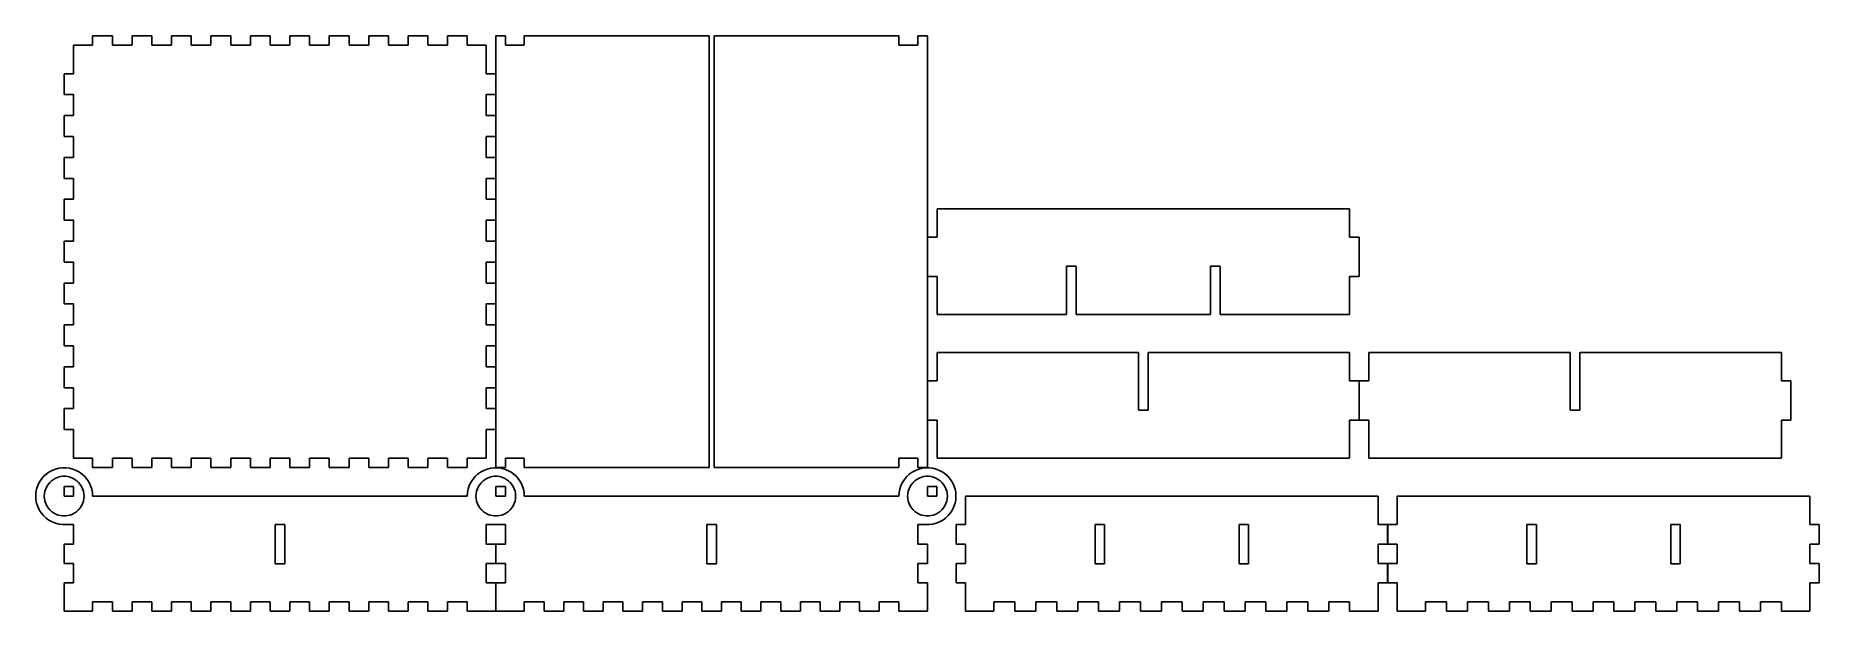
# Model space of a CAD drawing. Header units: metres. Extents: x -10 to 610, y 0 to 200.
import ezdxf

# ---------------------------------------------------------------- set-up
doc = ezdxf.new("R2010")
doc.units = ezdxf.units.M

msp = doc.modelspace()

# ---------------------------------------------------------------- linework, layer by layer
for p, q in [((16.7526, 199.91), (9.90001, 199.91)), ((9.90001, 199.91), (9.90001, 196.61)), ((16.7526, 196.61), (16.7526, 199.91)), ((30.4579, 199.91), (23.6053, 199.91)), ((23.6053, 199.91), (23.6053, 196.61)), ((30.4579, 196.61), (30.4579, 199.91)), ((44.1632, 199.91), (37.3105, 199.91)), ((37.3105, 199.91), (37.3105, 196.61)), ((44.1632, 196.61), (44.1632, 199.91)), ((57.8684, 199.91), (51.0158, 199.91)), ((51.0158, 199.91), (51.0158, 196.61)), ((57.8684, 196.61), (57.8684, 199.91)), ((71.5737, 199.91), (64.7211, 199.91)), ((64.7211, 199.91), (64.7211, 196.61)), ((71.5737, 196.61), (71.5737, 199.91)), ((85.279, 199.91), (78.4263, 199.91)), ((78.4263, 199.91), (78.4263, 196.61)), ((85.279, 196.61), (85.279, 199.91)), ((98.9842, 199.91), (92.1316, 199.91)), ((92.1316, 199.91), (92.1316, 196.61)), ((98.9842, 196.61), (98.9842, 199.91)), ((112.689, 199.91), (105.837, 199.91)), ((105.837, 199.91), (105.837, 196.61)), ((112.689, 196.61), (112.689, 199.91)), ((126.395, 199.91), (119.542, 199.91)), ((119.542, 199.91), (119.542, 196.61)), ((126.395, 196.61), (126.395, 199.91)), ((140.1, 199.91), (133.247, 199.91)), ((133.247, 199.91), (133.247, 196.61)), ((140.1, 196.61), (140.1, 199.91)), ((153.31, 199.91), (150.01, 199.91)), ((150.01, 199.91), (150.01, 49.91)), ((153.31, 196.62), (153.31, 199.91)), ((224.185, 199.91), (159.91, 199.91)), ((159.91, 199.91), (159.91, 196.62)), ((224.185, 49.91), (224.185, 199.91)), ((290.11, 199.91), (225.835, 199.91)), ((225.835, 199.91), (225.835, 49.91)), ((290.11, 196.62), (290.11, 199.91)), ((300.01, 199.91), (296.71, 199.91)), ((296.71, 199.91), (296.71, 196.62)), ((300.01, 49.91), (300.01, 199.91)), ((9.90001, 196.61), (3.29997, 196.61)), ((3.29997, 196.61), (3.29997, 186.71)), ((23.6053, 196.61), (16.7526, 196.61)), ((37.3105, 196.61), (30.4579, 196.61)), ((51.0158, 196.61), (44.1632, 196.61)), ((64.7211, 196.61), (57.8684, 196.61)), ((78.4263, 196.61), (71.5737, 196.61)), ((92.1316, 196.61), (85.279, 196.61)), ((105.837, 196.61), (98.9842, 196.61)), ((119.542, 196.61), (112.689, 196.61)), ((133.247, 196.61), (126.395, 196.61)), ((146.7, 196.61), (140.1, 196.61)), ((146.7, 186.71), (146.7, 196.61)), ((159.91, 196.62), (153.31, 196.62)), ((296.71, 196.62), (290.11, 196.62)), ((3.29997, 186.71), (0, 186.71)), ((0, 186.71), (0, 179.439)), ((150, 186.71), (146.7, 186.71)), ((150, 179.439), (150, 186.71)), ((0, 179.439), (3.29997, 179.439)), ((3.29997, 179.439), (3.29997, 172.169)), ((146.7, 172.169), (146.7, 179.439)), ((146.7, 179.439), (150, 179.439)), ((3.29997, 172.169), (0, 172.169)), ((0, 172.169), (0, 164.898)), ((150, 172.169), (146.7, 172.169)), ((150, 164.898), (150, 172.169)), ((0, 164.898), (3.29997, 164.898)), ((3.29997, 164.898), (3.29997, 157.628)), ((146.7, 157.628), (146.7, 164.898)), ((146.7, 164.898), (150, 164.898)), ((3.29997, 157.628), (0, 157.628)), ((0, 157.628), (0, 150.357)), ((150, 157.628), (146.7, 157.628)), ((150, 150.357), (150, 157.628)), ((0, 150.357), (3.29997, 150.357)), ((3.29997, 150.357), (3.29997, 143.086)), ((146.7, 143.086), (146.7, 150.357)), ((146.7, 150.357), (150, 150.357)), ((3.29997, 143.086), (0, 143.086)), ((0, 143.086), (0, 135.816)), ((150, 143.086), (146.7, 143.086)), ((150, 135.816), (150, 143.086)), ((446.72, 139.82), (303.32, 139.82)), ((303.32, 139.82), (303.32, 129.92)), ((446.72, 129.92), (446.72, 139.82)), ((0, 135.816), (3.29997, 135.816)), ((3.29997, 135.816), (3.29997, 128.545)), ((146.7, 128.545), (146.7, 135.816)), ((146.7, 135.816), (150, 135.816)), ((3.29997, 128.545), (0, 128.545)), ((0, 128.545), (0, 121.275)), ((150, 128.545), (146.7, 128.545)), ((150, 121.275), (150, 128.545)), ((303.32, 129.92), (300.02, 129.92)), ((300.02, 129.92), (300.02, 116.32)), ((450.02, 129.92), (446.72, 129.92)), ((450.02, 116.32), (450.02, 129.92)), ((0, 121.275), (3.29999, 121.275)), ((3.29999, 121.275), (3.29999, 114.004)), ((146.7, 114.004), (146.7, 121.275)), ((146.7, 121.275), (150, 121.275)), ((348.37, 119.82), (351.67, 119.82)), ((348.37, 103.12), (348.37, 119.82)), ((351.67, 119.82), (351.67, 103.12)), ((398.37, 103.12), (398.37, 119.82)), ((398.37, 119.82), (401.67, 119.82)), ((401.67, 119.82), (401.67, 103.12)), ((3.29999, 114.004), (0, 114.004)), ((0, 114.004), (0, 106.734)), ((150, 114.004), (146.7, 114.004)), ((150, 106.734), (150, 114.004)), ((300.02, 116.32), (303.32, 116.32)), ((303.32, 116.32), (303.32, 103.12)), ((446.72, 103.12), (446.72, 116.32)), ((446.72, 116.32), (450.02, 116.32)), ((0, 106.734), (3.29999, 106.734)), ((3.29999, 106.734), (3.29999, 99.4629)), ((146.7, 99.4629), (146.7, 106.734)), ((146.7, 106.734), (150, 106.734)), ((3.29999, 99.4629), (0, 99.4629)), ((0, 99.4629), (0, 92.1924)), ((150, 99.4629), (146.7, 99.4629)), ((150, 92.1923), (150, 99.4629)), ((303.32, 103.12), (348.37, 103.12)), ((351.67, 103.12), (398.37, 103.12)), ((401.67, 103.12), (446.72, 103.12)), ((0, 92.1924), (3.29999, 92.1924)), ((3.29999, 92.1924), (3.29999, 84.9218)), ((146.7, 84.9217), (146.7, 92.1923)), ((146.7, 92.1923), (150, 92.1923)), ((373.37, 89.91), (303.32, 89.91)), ((303.32, 89.91), (303.32, 80.01)), ((373.37, 69.91), (373.37, 89.91)), ((446.72, 89.91), (376.67, 89.91)), ((376.67, 89.91), (376.67, 69.91)), ((446.72, 80.01), (446.72, 89.91)), ((523.38, 89.91), (453.33, 89.91)), ((453.33, 89.91), (453.33, 80.01)), ((523.38, 69.91), (523.38, 89.91)), ((596.73, 89.91), (526.68, 89.91)), ((526.68, 89.91), (526.68, 69.91)), ((596.73, 80.01), (596.73, 89.91)), ((3.29999, 84.9218), (0, 84.9218)), ((0, 84.9218), (0, 77.6512)), ((150, 84.9217), (146.7, 84.9217)), ((150, 77.6511), (150, 84.9217)), ((0, 77.6512), (3.29999, 77.6512)), ((3.29999, 77.6512), (3.29999, 70.3806)), ((146.7, 70.3806), (146.7, 77.6511)), ((146.7, 77.6511), (150, 77.6511)), ((303.32, 80.01), (300.02, 80.01)), ((300.02, 80.01), (300.02, 66.41)), ((450.02, 80.01), (446.72, 80.01)), ((450.02, 66.41), (450.02, 80.01)), ((453.33, 80.01), (450.03, 80.01)), ((450.03, 80.01), (450.03, 66.41)), ((600.03, 80.01), (596.73, 80.01)), ((600.03, 66.41), (600.03, 80.01)), ((3.29999, 70.3806), (0, 70.3806)), ((0, 70.3806), (0, 63.11)), ((150, 70.3806), (146.7, 70.3806)), ((150, 63.11), (150, 70.3806)), ((376.67, 69.91), (373.37, 69.91)), ((526.68, 69.91), (523.38, 69.91)), ((0, 63.11), (3.29999, 63.11)), ((3.29999, 63.11), (3.29999, 53.21)), ((146.7, 53.21), (146.7, 63.11)), ((146.7, 63.11), (150, 63.11)), ((300.02, 66.41), (303.32, 66.41)), ((303.32, 66.41), (303.32, 53.21)), ((446.72, 66.41), (450.02, 66.41)), ((446.72, 53.21), (446.72, 66.41)), ((450.03, 66.41), (453.33, 66.41)), ((453.33, 66.41), (453.33, 53.21)), ((596.73, 66.41), (600.03, 66.41)), ((596.73, 53.21), (596.73, 66.41)), ((-1.85507, 49.7246), (-3.05927, 49.4155)), ((-0.62161, 49.8805), (-1.85507, 49.7246)), ((0.62161, 49.8805), (-0.62161, 49.8805)), ((1.85507, 49.7246), (0.62161, 49.8805)), ((3.05927, 49.4155), (1.85507, 49.7246)), ((3.29999, 53.21), (9.89999, 53.21)), ((9.89999, 53.21), (9.89999, 49.91)), ((9.89999, 49.91), (16.7526, 49.91)), ((16.7526, 53.21), (23.6053, 53.21)), ((16.7526, 49.91), (16.7526, 53.21)), ((23.6053, 53.21), (23.6053, 49.91)), ((23.6053, 49.91), (30.4579, 49.91)), ((30.4579, 49.91), (30.4579, 53.21)), ((30.4579, 53.21), (37.3105, 53.21)), ((37.3105, 53.21), (37.3105, 49.91)), ((37.3105, 49.91), (44.1631, 49.91)), ((44.1631, 49.91), (44.1631, 53.21)), ((44.1631, 53.21), (51.0158, 53.21)), ((51.0158, 53.21), (51.0158, 49.91)), ((51.0158, 49.91), (57.8684, 49.91)), ((57.8684, 49.91), (57.8684, 53.21)), ((57.8684, 53.21), (64.721, 53.21)), ((64.721, 53.21), (64.721, 49.91)), ((64.721, 49.91), (71.5737, 49.91)), ((71.5737, 49.91), (71.5737, 53.21)), ((71.5737, 53.21), (78.4263, 53.21)), ((78.4263, 53.21), (78.4263, 49.91)), ((78.4263, 49.91), (85.2789, 49.91)), ((85.2789, 49.91), (85.2789, 53.21)), ((85.2789, 53.21), (92.1316, 53.21)), ((92.1316, 53.21), (92.1316, 49.91)), ((92.1316, 49.91), (98.9842, 49.91)), ((98.9842, 49.91), (98.9842, 53.21)), ((98.9842, 53.21), (105.837, 53.21)), ((105.837, 53.21), (105.837, 49.91)), ((105.837, 49.91), (112.689, 49.91)), ((112.689, 49.91), (112.689, 53.21)), ((112.689, 53.21), (119.542, 53.21)), ((119.542, 53.21), (119.542, 49.91)), ((119.542, 49.91), (126.395, 49.91)), ((126.395, 49.91), (126.395, 53.21)), ((126.395, 53.21), (133.247, 53.21)), ((133.247, 53.21), (133.247, 49.91)), ((133.247, 49.91), (140.1, 49.91)), ((140.1, 49.91), (140.1, 53.21)), ((140.1, 53.21), (146.7, 53.21)), ((148.145, 49.7246), (146.941, 49.4155)), ((149.378, 49.8805), (148.145, 49.7246)), ((150.632, 49.8805), (149.378, 49.8805)), ((150.01, 49.91), (153.31, 49.91)), ((151.865, 49.7246), (150.632, 49.8805)), ((153.069, 49.4155), (151.865, 49.7246)), ((153.31, 53.2), (159.91, 53.2)), ((153.31, 49.91), (153.31, 53.2)), ((159.91, 53.2), (159.91, 49.91)), ((159.91, 49.91), (224.185, 49.91)), ((225.835, 49.91), (290.11, 49.91)), ((290.11, 53.2), (296.71, 53.2)), ((290.11, 49.91), (290.11, 53.2)), ((296.71, 53.2), (296.71, 49.91)), ((296.71, 49.91), (300.01, 49.91)), ((298.155, 49.7246), (296.951, 49.4155)), ((299.388, 49.8805), (298.155, 49.7246)), ((300.632, 49.8805), (299.388, 49.8805)), ((301.865, 49.7246), (300.632, 49.8805)), ((303.069, 49.4155), (301.865, 49.7246)), ((303.32, 53.21), (446.72, 53.21)), ((453.33, 53.21), (596.73, 53.21)), ((-9.20477, 43.6444), (-9.58896, 42.462)), ((-8.67543, 44.7693), (-9.20477, 43.6444)), ((-8.00926, 45.8191), (-8.67543, 44.7693)), ((-7.21678, 46.777), (-8.00926, 45.8191)), ((-6.31049, 47.6281), (-7.21678, 46.777)), ((-5.30467, 48.3588), (-6.31049, 47.6281)), ((-6.04651, 43.3241), (-5.58221, 44.0557)), ((-5.58221, 44.0557), (-5.02988, 44.7234)), ((-4.21521, 48.9578), (-5.30467, 48.3588)), ((-5.02988, 44.7234), (-4.39822, 45.3165)), ((-4.39822, 45.3165), (-3.6972, 45.8259)), ((-3.05927, 49.4155), (-4.21521, 48.9578)), ((-3.6972, 45.8259), (-2.93787, 46.2433)), ((-2.93787, 46.2433), (-2.1322, 46.5623)), ((-2.1322, 46.5623), (-1.29292, 46.7778)), ((-1.29292, 46.7778), (-0.43324, 46.8864)), ((-0.43324, 46.8864), (0.43324, 46.8864)), ((0.43324, 46.8864), (1.29292, 46.7778)), ((1.29292, 46.7778), (2.1322, 46.5623)), ((2.1322, 46.5623), (2.93787, 46.2433)), ((2.93787, 46.2433), (3.6972, 45.8259)), ((4.21521, 48.9578), (3.05927, 49.4155)), ((3.6972, 45.8259), (4.39822, 45.3165)), ((5.30467, 48.3588), (4.21521, 48.9578)), ((4.39822, 45.3165), (5.02988, 44.7234)), ((5.02988, 44.7234), (5.58221, 44.0557)), ((6.31049, 47.6281), (5.30467, 48.3588)), ((5.58221, 44.0557), (6.04651, 43.3241)), ((7.21678, 46.777), (6.31049, 47.6281)), ((8.00926, 45.8191), (7.21678, 46.777)), ((8.67543, 44.7693), (8.00926, 45.8191)), ((9.20477, 43.6444), (8.67543, 44.7693)), ((9.58896, 42.462), (9.20477, 43.6444)), ((140.795, 43.6444), (140.411, 42.462)), ((141.325, 44.7693), (140.795, 43.6444)), ((141.991, 45.8191), (141.325, 44.7693)), ((142.783, 46.777), (141.991, 45.8191)), ((143.689, 47.6281), (142.783, 46.777)), ((144.695, 48.3588), (143.689, 47.6281)), ((143.963, 43.3241), (144.428, 44.0557)), ((144.428, 44.0557), (144.98, 44.7234)), ((145.785, 48.9578), (144.695, 48.3588)), ((144.98, 44.7234), (145.612, 45.3165)), ((145.612, 45.3165), (146.313, 45.8259)), ((146.941, 49.4155), (145.785, 48.9578)), ((146.313, 45.8259), (147.072, 46.2433)), ((147.072, 46.2433), (147.878, 46.5623)), ((147.878, 46.5623), (148.717, 46.7778)), ((148.717, 46.7778), (149.577, 46.8864)), ((149.577, 46.8864), (150.433, 46.8864)), ((150.433, 46.8864), (151.293, 46.7778)), ((151.293, 46.7778), (152.132, 46.5623)), ((152.132, 46.5623), (152.938, 46.2433)), ((152.938, 46.2433), (153.697, 45.8259)), ((154.225, 48.9578), (153.069, 49.4155)), ((153.697, 45.8259), (154.398, 45.3165)), ((155.315, 48.3588), (154.225, 48.9578)), ((154.398, 45.3165), (155.03, 44.7234)), ((155.03, 44.7234), (155.582, 44.0557)), ((156.32, 47.6281), (155.315, 48.3588)), ((155.582, 44.0557), (156.047, 43.3241)), ((157.227, 46.777), (156.32, 47.6281)), ((158.019, 45.8191), (157.227, 46.777)), ((158.685, 44.7693), (158.019, 45.8191)), ((159.215, 43.6444), (158.685, 44.7693)), ((159.599, 42.462), (159.215, 43.6444)), ((290.805, 43.6444), (290.421, 42.462)), ((291.335, 44.7693), (290.805, 43.6444)), ((292.001, 45.8191), (291.335, 44.7693)), ((292.793, 46.777), (292.001, 45.8191)), ((293.699, 47.6281), (292.793, 46.777)), ((294.705, 48.3588), (293.699, 47.6281)), ((293.963, 43.3241), (294.428, 44.0557)), ((294.428, 44.0557), (294.98, 44.7234)), ((295.795, 48.9578), (294.705, 48.3588)), ((294.98, 44.7234), (295.612, 45.3165)), ((295.612, 45.3165), (296.313, 45.8259)), ((296.951, 49.4155), (295.795, 48.9578)), ((296.313, 45.8259), (297.072, 46.2433)), ((297.072, 46.2433), (297.878, 46.5623)), ((297.878, 46.5623), (298.717, 46.7778)), ((298.717, 46.7778), (299.577, 46.8864)), ((299.577, 46.8864), (300.443, 46.8864)), ((300.443, 46.8864), (301.303, 46.7778)), ((301.303, 46.7778), (302.142, 46.5623)), ((302.142, 46.5623), (302.948, 46.2433)), ((302.948, 46.2433), (303.707, 45.8259)), ((304.225, 48.9578), (303.069, 49.4155)), ((303.707, 45.8259), (304.408, 45.3165)), ((305.315, 48.3588), (304.225, 48.9578)), ((304.408, 45.3165), (305.04, 44.7234)), ((305.04, 44.7234), (305.592, 44.0557)), ((306.32, 47.6281), (305.315, 48.3588)), ((305.592, 44.0557), (306.057, 43.3241)), ((307.227, 46.777), (306.32, 47.6281)), ((308.019, 45.8191), (307.227, 46.777)), ((308.685, 44.7693), (308.019, 45.8191)), ((309.215, 43.6444), (308.685, 44.7693)), ((309.599, 42.462), (309.215, 43.6444)), ((-9.82193, 41.2408), (-9.89999, 40)), ((-9.89999, 40), (-9.82193, 38.7592)), ((-9.58896, 42.462), (-9.82193, 41.2408)), ((-9.82193, 38.7592), (-9.58896, 37.538)), ((-9.58896, 37.538), (-9.20477, 36.3556)), ((-6.89999, 40), (-6.84558, 40.8648)), ((-6.84558, 39.1352), (-6.89999, 40)), ((-6.84558, 40.8648), (-6.68321, 41.716)), ((-6.68321, 38.284), (-6.84558, 39.1352)), ((-6.68321, 41.716), (-6.41545, 42.5401)), ((-6.41545, 37.4599), (-6.68321, 38.284)), ((-6.41545, 42.5401), (-6.04651, 43.3241)), ((-6.04651, 36.6759), (-6.41545, 37.4599)), ((3.29999, 43.3), (0, 43.3)), ((0, 43.3), (0, 40)), ((0, 40), (3.29999, 40)), ((3.29999, 40), (3.29999, 43.3)), ((6.04651, 43.3241), (6.41545, 42.5401)), ((6.41545, 37.4599), (6.04651, 36.6759)), ((6.41545, 42.5401), (6.68321, 41.716)), ((6.68321, 38.284), (6.41545, 37.4599)), ((6.68321, 41.716), (6.84558, 40.8648)), ((6.84558, 39.1352), (6.68321, 38.284)), ((6.84558, 40.8648), (6.89999, 40)), ((6.89999, 40), (6.84558, 39.1352)), ((9.82193, 41.2408), (9.58896, 42.462)), ((9.89999, 40), (9.82193, 41.2408)), ((140.1, 40), (9.89999, 40)), ((140.178, 41.2408), (140.1, 40)), ((140.411, 42.462), (140.178, 41.2408)), ((143.11, 40), (143.164, 40.8648)), ((143.164, 39.1352), (143.11, 40)), ((143.164, 40.8648), (143.327, 41.716)), ((143.327, 38.284), (143.164, 39.1352)), ((143.327, 41.716), (143.595, 42.5401)), ((143.595, 37.4599), (143.327, 38.284)), ((143.595, 42.5401), (143.963, 43.3241)), ((143.963, 36.6759), (143.595, 37.4599)), ((153.31, 43.3), (150, 43.3)), ((150, 43.3), (150, 40)), ((150, 40), (153.31, 40)), ((153.31, 40), (153.31, 43.3)), ((156.047, 43.3241), (156.415, 42.5401)), ((156.415, 37.4599), (156.047, 36.6759)), ((156.415, 42.5401), (156.683, 41.716)), ((156.683, 38.284), (156.415, 37.4599)), ((156.683, 41.716), (156.846, 40.8648)), ((156.846, 39.1352), (156.683, 38.284)), ((156.846, 40.8648), (156.9, 40)), ((156.9, 40), (156.846, 39.1352)), ((159.832, 41.2408), (159.599, 42.462)), ((159.91, 40), (159.832, 41.2408)), ((290.11, 40), (159.91, 40)), ((290.188, 41.2408), (290.11, 40)), ((290.421, 42.462), (290.188, 41.2408)), ((293.11, 40), (293.164, 40.8648)), ((293.164, 39.1352), (293.11, 40)), ((293.164, 40.8648), (293.327, 41.716)), ((293.327, 38.284), (293.164, 39.1352)), ((293.327, 41.716), (293.595, 42.5401)), ((293.595, 37.4599), (293.327, 38.284)), ((293.595, 42.5401), (293.963, 43.3241)), ((293.963, 36.6759), (293.595, 37.4599)), ((303.31, 43.3), (300.01, 43.3)), ((300.01, 43.3), (300.01, 40)), ((300.01, 40), (303.31, 40)), ((303.31, 40), (303.31, 43.3)), ((306.057, 43.3241), (306.425, 42.5401)), ((306.425, 37.4599), (306.057, 36.6759)), ((306.425, 42.5401), (306.693, 41.716)), ((306.693, 38.284), (306.425, 37.4599)), ((306.693, 41.716), (306.856, 40.8648)), ((306.856, 39.1352), (306.693, 38.284)), ((306.856, 40.8648), (306.91, 40)), ((306.91, 40), (306.856, 39.1352)), ((309.215, 36.3556), (309.599, 37.538)), ((309.832, 41.2408), (309.599, 42.462)), ((309.599, 37.538), (309.832, 38.7592)), ((309.91, 40), (309.832, 41.2408)), ((309.832, 38.7592), (309.91, 40)), ((456.62, 40), (313.22, 40)), ((313.22, 40), (313.22, 30.1)), ((456.62, 30.1), (456.62, 40)), ((606.63, 40), (463.23, 40)), ((463.23, 40), (463.23, 30.1)), ((606.63, 30.1), (606.63, 40)), ((-9.20477, 36.3556), (-8.67543, 35.2306)), ((-8.67543, 35.2306), (-8.00926, 34.1809)), ((-8.00926, 34.1809), (-7.21678, 33.223)), ((-7.21678, 33.223), (-6.31049, 32.3719)), ((-6.31049, 32.3719), (-5.30467, 31.6411)), ((-5.58221, 35.9443), (-6.04651, 36.6759)), ((-5.02988, 35.2766), (-5.58221, 35.9443)), ((-5.30467, 31.6411), (-4.21521, 31.0422)), ((-4.39822, 34.6835), (-5.02988, 35.2766)), ((-3.6972, 34.1741), (-4.39822, 34.6835)), ((-4.21521, 31.0422), (-3.05927, 30.5845)), ((-2.93787, 33.7567), (-3.6972, 34.1741)), ((-2.1322, 33.4377), (-2.93787, 33.7567)), ((-1.29292, 33.2222), (-2.1322, 33.4377)), ((-0.43324, 33.1136), (-1.29292, 33.2222)), ((0.43324, 33.1136), (-0.43324, 33.1136)), ((1.29292, 33.2222), (0.43324, 33.1136)), ((2.1322, 33.4377), (1.29292, 33.2222)), ((2.93787, 33.7567), (2.1322, 33.4377)), ((3.6972, 34.1741), (2.93787, 33.7567)), ((4.39822, 34.6835), (3.6972, 34.1741)), ((5.02988, 35.2766), (4.39822, 34.6835)), ((5.58221, 35.9443), (5.02988, 35.2766)), ((6.04651, 36.6759), (5.58221, 35.9443)), ((144.428, 35.9443), (143.963, 36.6759)), ((144.98, 35.2766), (144.428, 35.9443)), ((145.612, 34.6835), (144.98, 35.2766)), ((146.313, 34.1741), (145.612, 34.6835)), ((147.072, 33.7567), (146.313, 34.1741)), ((147.878, 33.4377), (147.072, 33.7567)), ((148.717, 33.2222), (147.878, 33.4377)), ((149.577, 33.1136), (148.717, 33.2222)), ((150.433, 33.1136), (149.577, 33.1136)), ((151.293, 33.2222), (150.433, 33.1136)), ((152.132, 33.4377), (151.293, 33.2222)), ((152.938, 33.7567), (152.132, 33.4377)), ((153.697, 34.1741), (152.938, 33.7567)), ((154.398, 34.6835), (153.697, 34.1741)), ((155.03, 35.2766), (154.398, 34.6835)), ((155.582, 35.9443), (155.03, 35.2766)), ((156.047, 36.6759), (155.582, 35.9443)), ((294.428, 35.9443), (293.963, 36.6759)), ((294.98, 35.2766), (294.428, 35.9443)), ((295.612, 34.6835), (294.98, 35.2766)), ((296.313, 34.1741), (295.612, 34.6835)), ((297.072, 33.7567), (296.313, 34.1741)), ((297.878, 33.4377), (297.072, 33.7567)), ((298.717, 33.2222), (297.878, 33.4377)), ((299.577, 33.1136), (298.717, 33.2222)), ((300.443, 33.1136), (299.577, 33.1136)), ((301.303, 33.2222), (300.443, 33.1136)), ((302.142, 33.4377), (301.303, 33.2222)), ((302.948, 33.7567), (302.142, 33.4377)), ((303.707, 34.1741), (302.948, 33.7567)), ((303.069, 30.5845), (304.225, 31.0422)), ((304.408, 34.6835), (303.707, 34.1741)), ((304.225, 31.0422), (305.315, 31.6411)), ((305.04, 35.2766), (304.408, 34.6835)), ((305.592, 35.9443), (305.04, 35.2766)), ((305.315, 31.6411), (306.32, 32.3719)), ((306.057, 36.6759), (305.592, 35.9443)), ((306.32, 32.3719), (307.227, 33.223)), ((307.227, 33.223), (308.019, 34.1809)), ((308.019, 34.1809), (308.685, 35.2306)), ((308.685, 35.2306), (309.215, 36.3556)), ((-3.05927, 30.5845), (-1.85507, 30.2753)), ((-1.85507, 30.2753), (-0.62161, 30.1195)), ((-0.62161, 30.1195), (0, 30.1195)), ((0, 30.1195), (0, 30.1)), ((0, 30.1), (3.29997, 30.1)), ((3.29997, 30.1), (3.29999, 23.3667)), ((73.35, 16.5), (73.35, 30.1)), ((73.35, 30.1), (76.66, 30.1)), ((76.66, 30.1), (76.66, 16.5)), ((146.7, 23.3667), (146.7, 30.1)), ((146.7, 30.1), (150, 30.1)), ((150, 30.1), (150, 30.1195)), ((150, 30.1195), (150.01, 30.1195)), ((150.01, 30.1195), (150.01, 30.1)), ((150.01, 30.1), (153.31, 30.1)), ((153.31, 30.1), (153.31, 23.3667)), ((223.36, 16.5), (223.36, 30.1)), ((223.36, 30.1), (226.67, 30.1)), ((226.67, 30.1), (226.67, 16.5)), ((296.71, 23.3667), (296.71, 30.1)), ((296.71, 30.1), (300.01, 30.1)), ((300.01, 30.1), (300.01, 30.1195)), ((300.01, 30.1195), (300.632, 30.1195)), ((300.632, 30.1195), (301.865, 30.2753)), ((301.865, 30.2753), (303.069, 30.5845)), ((313.22, 30.1), (309.92, 30.1)), ((309.92, 30.1), (309.92, 23.3667)), ((358.27, 16.5), (358.27, 30.1)), ((358.27, 30.1), (361.58, 30.1)), ((361.58, 30.1), (361.58, 16.5)), ((408.27, 16.5), (408.27, 30.1)), ((408.27, 30.1), (411.58, 30.1)), ((411.58, 30.1), (411.58, 16.5)), ((459.92, 30.1), (456.62, 30.1)), ((459.92, 23.3667), (459.92, 30.1)), ((463.23, 30.1), (459.93, 30.1)), ((459.93, 30.1), (459.93, 23.3667)), ((508.28, 16.5), (508.28, 30.1)), ((508.28, 30.1), (511.59, 30.1)), ((511.59, 30.1), (511.59, 16.5)), ((558.28, 16.5), (558.28, 30.1)), ((558.28, 30.1), (561.59, 30.1)), ((561.59, 30.1), (561.59, 16.5)), ((609.93, 30.1), (606.63, 30.1)), ((609.93, 23.3667), (609.93, 30.1)), ((3.29999, 23.3667), (0, 23.3667)), ((0, 23.3667), (0, 16.6333)), ((150, 23.3667), (146.7, 23.3667)), ((150, 16.6333), (150, 23.3667)), ((153.31, 23.3667), (150.01, 23.3667)), ((150.01, 23.3667), (150.01, 16.6333)), ((300.01, 23.3667), (296.71, 23.3667)), ((300.01, 16.6333), (300.01, 23.3667)), ((309.92, 23.3667), (313.22, 23.3667)), ((313.22, 23.3667), (313.22, 16.6333)), ((456.62, 16.6333), (456.62, 23.3667)), ((456.62, 23.3667), (459.92, 23.3667)), ((459.93, 23.3667), (463.23, 23.3667)), ((463.23, 23.3667), (463.23, 16.6333)), ((606.63, 16.6333), (606.63, 23.3667)), ((606.63, 23.3667), (609.93, 23.3667)), ((0, 16.6333), (3.29999, 16.6333)), ((3.29999, 16.6333), (3.29999, 9.90001)), ((76.66, 16.5), (73.35, 16.5)), ((146.7, 9.89999), (146.7, 16.6333)), ((146.7, 16.6333), (150, 16.6333)), ((150.01, 16.6333), (153.31, 16.6333)), ((153.31, 16.6333), (153.31, 9.90001)), ((226.67, 16.5), (223.36, 16.5)), ((296.71, 9.89999), (296.71, 16.6333)), ((296.71, 16.6333), (300.01, 16.6333)), ((313.22, 16.6333), (309.92, 16.6333)), ((309.92, 16.6333), (309.92, 9.90001)), ((361.58, 16.5), (358.27, 16.5)), ((411.58, 16.5), (408.27, 16.5)), ((459.92, 16.6333), (456.62, 16.6333)), ((459.92, 9.89999), (459.92, 16.6333)), ((463.23, 16.6333), (459.93, 16.6333)), ((459.93, 16.6333), (459.93, 9.90001)), ((511.59, 16.5), (508.28, 16.5)), ((561.59, 16.5), (558.28, 16.5)), ((609.93, 16.6333), (606.63, 16.6333)), ((609.93, 9.89999), (609.93, 16.6333)), ((3.29999, 9.90001), (0, 9.90001)), ((0, 9.90001), (0, 0)), ((150, 9.89999), (146.7, 9.89999)), ((150, 0), (150, 9.89999)), ((153.31, 9.90001), (150.01, 9.90001)), ((150.01, 9.90001), (150.01, 0)), ((300.01, 9.89999), (296.71, 9.89999)), ((300.01, 0), (300.01, 9.89999)), ((309.92, 9.90001), (313.22, 9.90001)), ((313.22, 9.90001), (313.22, 0)), ((456.62, 0), (456.62, 9.89999)), ((456.62, 9.89999), (459.92, 9.89999)), ((459.93, 9.90001), (463.23, 9.90001)), ((463.23, 9.90001), (463.23, 0)), ((606.63, 0), (606.63, 9.89999)), ((606.63, 9.89999), (609.93, 9.89999)), ((0, 0), (9.89999, 0)), ((9.89999, 0), (9.89999, 3.29999)), ((9.89999, 3.29999), (16.7526, 3.29999)), ((16.7526, 3.29999), (16.7526, 0)), ((16.7526, 0), (23.6053, 0)), ((23.6053, 0), (23.6053, 3.29999)), ((23.6053, 3.29999), (30.4579, 3.29999)), ((30.4579, 3.29999), (30.4579, 0)), ((30.4579, 0), (37.3105, 0)), ((37.3105, 0), (37.3105, 3.29999)), ((37.3105, 3.29999), (44.1631, 3.29999)), ((44.1631, 3.29999), (44.1631, 0)), ((44.1631, 0), (51.0158, 0)), ((51.0158, 0), (51.0158, 3.29999)), ((51.0158, 3.29999), (57.8684, 3.29999)), ((57.8684, 3.29999), (57.8684, 0)), ((57.8684, 0), (64.721, 0)), ((64.721, 0), (64.721, 3.29999)), ((64.721, 3.29999), (71.5737, 3.29999)), ((71.5737, 3.29999), (71.5737, 0)), ((71.5737, 0), (78.4263, 0)), ((78.4263, 0), (78.4263, 3.29999)), ((78.4263, 3.29999), (85.2789, 3.29999)), ((85.2789, 3.29999), (85.2789, 0)), ((85.2789, 0), (92.1316, 0)), ((92.1316, 0), (92.1316, 3.29999)), ((92.1316, 3.29999), (98.9842, 3.29999)), ((98.9842, 3.29999), (98.9842, 0)), ((98.9842, 0), (105.837, 0)), ((105.837, 0), (105.837, 3.29999)), ((105.837, 3.29999), (112.689, 3.29999)), ((112.689, 3.29999), (112.689, 0)), ((112.689, 0), (119.542, 0)), ((119.542, 0), (119.542, 3.29999)), ((119.542, 3.29999), (126.395, 3.29999)), ((126.395, 3.29999), (126.395, 0)), ((126.395, 0), (133.247, 0)), ((133.247, 0), (133.247, 3.29999)), ((133.247, 3.29999), (140.1, 3.29999)), ((140.1, 3.29999), (140.1, 0)), ((140.1, 0), (150, 0)), ((150.01, 0), (159.91, 0)), ((159.91, 0), (159.91, 3.29999)), ((159.91, 3.29999), (166.763, 3.29999)), ((166.763, 3.29999), (166.763, 0)), ((166.763, 0), (173.615, 0)), ((173.615, 0), (173.615, 3.29999)), ((173.615, 3.29999), (180.468, 3.29999)), ((180.468, 3.29999), (180.468, 0)), ((180.468, 0), (187.321, 0)), ((187.321, 0), (187.321, 3.29999)), ((187.321, 3.29999), (194.173, 3.29999)), ((194.173, 3.29999), (194.173, 0)), ((194.173, 0), (201.026, 0)), ((201.026, 0), (201.026, 3.29999)), ((201.026, 3.29999), (207.878, 3.29999)), ((207.878, 3.29999), (207.878, 0)), ((207.878, 0), (214.731, 0)), ((214.731, 0), (214.731, 3.29999)), ((214.731, 3.29999), (221.584, 3.29999)), ((221.584, 3.29999), (221.584, 0)), ((221.584, 0), (228.436, 0)), ((228.436, 0), (228.436, 3.29999)), ((228.436, 3.29999), (235.289, 3.29999)), ((235.289, 3.29999), (235.289, 0)), ((235.289, 0), (242.142, 0)), ((242.142, 0), (242.142, 3.29999)), ((242.142, 3.29999), (248.994, 3.29999)), ((248.994, 3.29999), (248.994, 0)), ((248.994, 0), (255.847, 0)), ((255.847, 0), (255.847, 3.29999)), ((255.847, 3.29999), (262.699, 3.29999)), ((262.699, 3.29999), (262.699, 0)), ((262.699, 0), (269.552, 0)), ((269.552, 0), (269.552, 3.29999)), ((269.552, 3.29999), (276.405, 3.29999)), ((276.405, 3.29999), (276.405, 0)), ((276.405, 0), (283.257, 0)), ((283.257, 0), (283.257, 3.29999)), ((283.257, 3.29999), (290.11, 3.29999)), ((290.11, 3.29999), (290.11, 0)), ((290.11, 0), (300.01, 0)), ((313.22, 0), (323.12, 0)), ((323.12, 3.29999), (330.391, 3.29999)), ((323.12, 0), (323.12, 3.29999)), ((330.391, 3.29999), (330.391, 0)), ((330.391, 0), (337.661, 0)), ((337.661, 0), (337.661, 3.29999)), ((337.661, 3.29999), (344.932, 3.29999)), ((344.932, 3.29999), (344.932, 0)), ((344.932, 0), (352.202, 0)), ((352.202, 0), (352.202, 3.29999)), ((352.202, 3.29999), (359.473, 3.29999)), ((359.473, 3.29999), (359.473, 0)), ((359.473, 0), (366.744, 0)), ((366.744, 0), (366.744, 3.29999)), ((366.744, 3.29999), (374.014, 3.29999)), ((374.014, 3.29999), (374.014, 0)), ((374.014, 0), (381.285, 0)), ((381.285, 0), (381.285, 3.29999)), ((381.285, 3.29999), (388.555, 3.29999)), ((388.555, 3.29999), (388.555, 0)), ((388.555, 0), (395.826, 0)), ((395.826, 0), (395.826, 3.29999)), ((395.826, 3.29999), (403.096, 3.29999)), ((403.096, 3.29999), (403.096, 0)), ((403.096, 0), (410.367, 0)), ((410.367, 0), (410.367, 3.29999)), ((410.367, 3.29999), (417.638, 3.29999)), ((417.638, 3.29999), (417.638, 0)), ((417.638, 0), (424.908, 0)), ((424.908, 0), (424.908, 3.29999)), ((424.908, 3.29999), (432.179, 3.29999)), ((432.179, 3.29999), (432.179, 0)), ((432.179, 0), (439.449, 0)), ((439.449, 0), (439.449, 3.29999)), ((439.449, 3.29999), (446.72, 3.29999)), ((446.72, 3.29999), (446.72, 0)), ((446.72, 0), (456.62, 0)), ((463.23, 0), (473.13, 0)), ((473.13, 3.29999), (480.401, 3.29999)), ((473.13, 0), (473.13, 3.29999)), ((480.401, 3.29999), (480.401, 0)), ((480.401, 0), (487.671, 0)), ((487.671, 0), (487.671, 3.29999)), ((487.671, 3.29999), (494.942, 3.29999)), ((494.942, 3.29999), (494.942, 0)), ((494.942, 0), (502.212, 0)), ((502.212, 0), (502.212, 3.29999)), ((502.212, 3.29999), (509.483, 3.29999)), ((509.483, 3.29999), (509.483, 0)), ((509.483, 0), (516.754, 0)), ((516.754, 0), (516.754, 3.29999)), ((516.754, 3.29999), (524.024, 3.29999)), ((524.024, 3.29999), (524.024, 0)), ((524.024, 0), (531.295, 0)), ((531.295, 0), (531.295, 3.29999)), ((531.295, 3.29999), (538.565, 3.29999)), ((538.565, 3.29999), (538.565, 0)), ((538.565, 0), (545.836, 0)), ((545.836, 0), (545.836, 3.29999)), ((545.836, 3.29999), (553.106, 3.29999)), ((553.106, 3.29999), (553.106, 0)), ((553.106, 0), (560.377, 0)), ((560.377, 0), (560.377, 3.29999)), ((560.377, 3.29999), (567.648, 3.29999)), ((567.648, 3.29999), (567.648, 0)), ((567.648, 0), (574.918, 0)), ((574.918, 0), (574.918, 3.29999)), ((574.918, 3.29999), (582.189, 3.29999)), ((582.189, 3.29999), (582.189, 0)), ((582.189, 0), (589.459, 0)), ((589.459, 0), (589.459, 3.29999)), ((589.459, 3.29999), (596.73, 3.29999)), ((596.73, 3.29999), (596.73, 0)), ((596.73, 0), (606.63, 0))]:
    msp.add_line(p, q)

doc.saveas('drawing.dxf')
